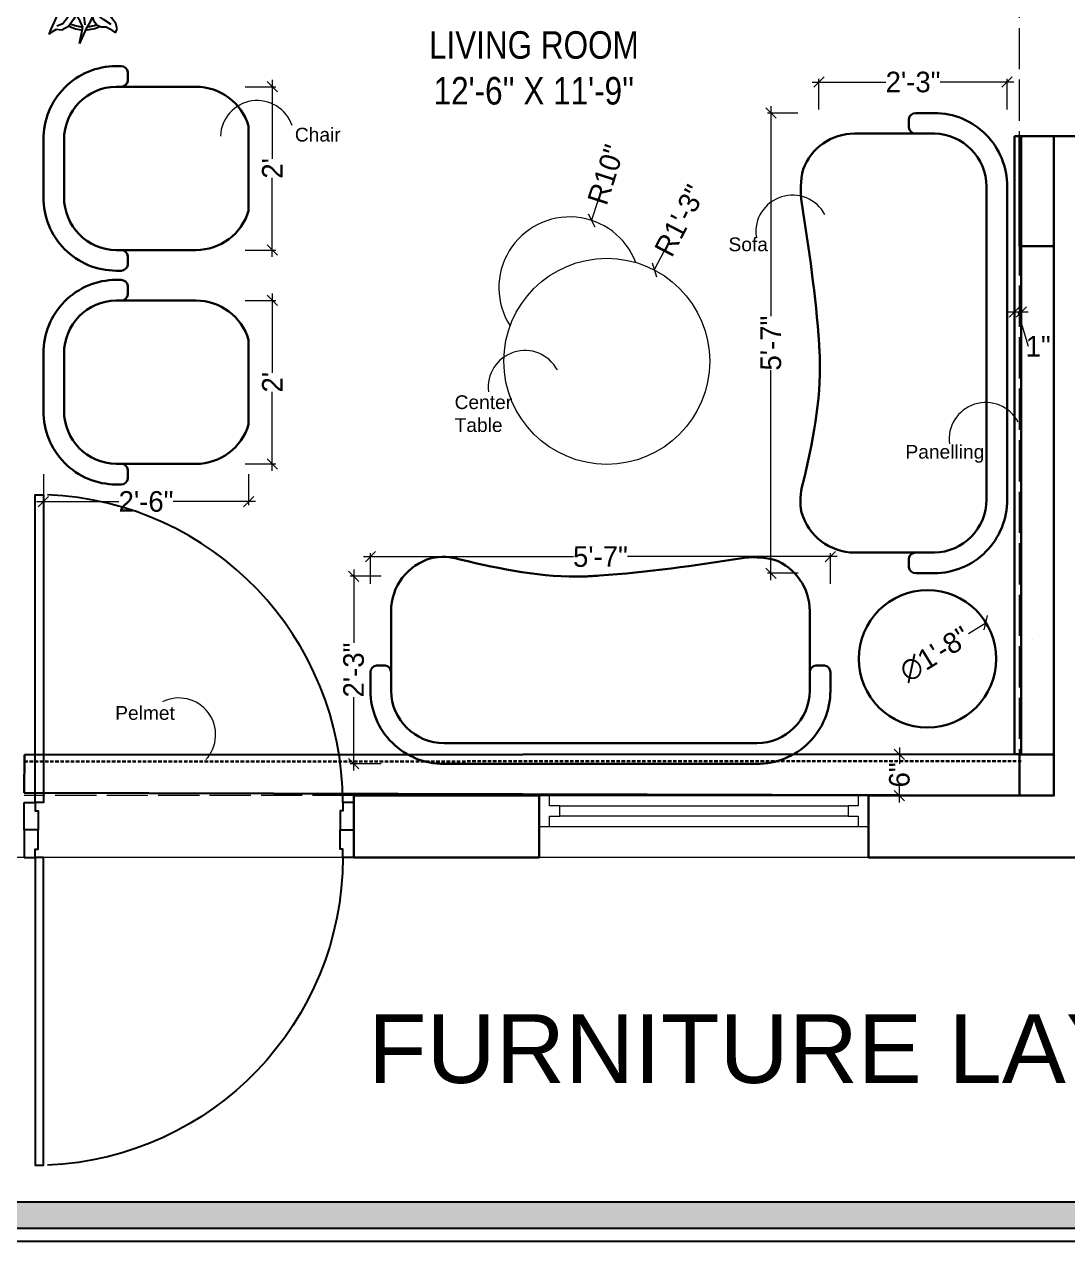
# Model space of a CAD drawing. Header units: millimetres. Extents: x 35877 to 3066687, y -650199 to -40525.
# Drawn here: x 146902 to 147054, y -180317.1 to -180139.9 of the extents above; entities that cross this region are included whole.
import ezdxf

# ---------------------------------------------------------------- set-up
doc = ezdxf.new("R2010")
doc.units = ezdxf.units.MM
doc.header["$MEASUREMENT"] = 0
doc.header["$PDMODE"] = 35
for name, pattern in [('00 . GROUND FLOOR$0$DASHED', [0.75, 0.5, -0.25]), ('ACAD_ISO02W100', [15, 12, -3]), ('DASHED', [0.75, 0.5, -0.25])]:
    doc.linetypes.add(name, pattern=pattern)
doc.layers.get('Defpoints').update_dxf_attribs({"color": 220})
doc.layers.add('AR DOOR', color=40, linetype='Continuous')
doc.layers.add('AR ELE-5', color=134, linetype='Continuous')
for name, color, linetype, lineweight in [('dim05', 1, 'Continuous', 13), ('ELEC.', 5, 'Continuous', 20), ('FIRST FLOOR ( TEXT )', 7, 'Continuous', 9), ('FUR', 250, 'Continuous', 0), ('FUR1', 22, 'Continuous', 0), ('FURNITURE', 32, 'Continuous', 9), ('furniture dimensions', 1, 'DASHED', 0), ('GDR_FLOATING COLUMN', 3, 'Continuous', 18), ('GROUND FLOOR', 7, 'Continuous', 9), ('GROUND FLOOR  ( PLINE )', 251, 'Continuous', 30), ('GROUND FLOOR ( DW_RAIL )', 7, 'Continuous', 9), ('Labelling', 1, 'Continuous', 25), ('NAME PLATE', 7, 'Continuous', 25), ('wall', 7, 'Continuous', 30)]:
    doc.layers.add(name, color=color, linetype=linetype, lineweight=lineweight)
doc.styles.add('Arial', font='arial.ttf')
doc.styles.add('century g', font='GOTHIC.TTF')
doc.styles.add('KATHA', font='swissc.ttf')
doc.styles.get("Standard").update_dxf_attribs({"font": 'arial.ttf', "height": 6})
doc.dimstyles.new('Archana', dxfattribs={"dimtxt": 2, "dimasz": 0.75, "dimexe": 0.5, "dimexo": 0.5, "dimgap": 0, "dimtad": 0, "dimzin": 0, "dimdsep": 46, "dimlunit": 4, "dimtxsty": 'century g', "dimblk": 'OBLIQUE', "dimcen": 0, "dimdle": 1, "dimclrd": 256, "dimclre": 256, "dimclrt": 256, "dimadec": 0, "dimazin": 0, "dimtfac": 1, "dimtofl": 0, "dimtmove": 1, "dimatfit": 3, "dimfxl": 1, "dimfxlon": 1, "dimtolj": 1, "dimtzin": 0, "dimlwd": -1, "dimlwe": -1, "dimarcsym": 0})

# ---------------------------------------------------------------- blocks, each defined once
blk = doc.blocks.new('LAYOUT FILE')
at = {"layer": 'NAME PLATE', "true_color": 0xd39e00}
h = blk.add_hatch(color=42, dxfattribs=at)
h.paths.add_polyline_path([(3346889.83, -513806.18), (3346889.83, -514260.7), (3347535.56, -514260.7), (3347535.56, -513806.18)])
h.paths.add_polyline_path([(3346894.36, -513810.71), (3347531.03, -513810.71), (3347531.03, -514256.17), (3346894.36, -514256.17)], flags=16)
at = {"layer": 'NAME PLATE', "color": 42, "true_color": 0xd39e00}
for points in [[(3346887.56, -513803.91), (3347537.83, -513803.91), (3347537.83, -514262.96), (3346887.56, -514262.96)], [(3346889.83, -513806.18), (3347535.56, -513806.18), (3347535.56, -514260.7), (3346889.83, -514260.7)], [(3346894.36, -513810.71), (3347531.03, -513810.71), (3347531.03, -514256.17), (3346894.36, -514256.17)]]:
    blk.add_lwpolyline(points, close=True, dxfattribs=at)
blk = doc.blocks.new('*U20')
for points in [[(0, 0), (0, 1120), (30, 1120), (30, 0)], [(-40, 0), (0, 0), (0, -30), (10, -30), (10, -100), (-40, -100)], [(1160, 0), (1120, 0), (1120, -30), (1110, -30), (1110, -100), (1160, -100)]]:
    blk.add_lwpolyline(points, close=True)
at = {"layer": 'AR ELE-5', "linetype": 'ByBlock', "ltscale": 15}
blk.add_arc((-1.6, -0.7), 1121.6, 0.0347, 87.627, dxfattribs=at)
blk = doc.blocks.new('ARPLS010')
at = {"linetype": 'ByBlock'}
for p, q in [((-0.248, 0.54), (-0.278, 0.467)), ((-0.182, 0.493), (-0.248, 0.54)), ((0.121, 0.605), (-0.013, 0.459)), ((0.091, 0.447), (0.125, 0.522)), ((0.179, 0.666), (0.121, 0.605)), ((0.174, 0.573), (0.179, 0.666)), ((0.2, 0.432), (0.174, 0.573)), ((-0.295, 0.42), (-0.302, 0.309)), ((-0.278, 0.467), (-0.295, 0.42)), ((-0.222, 0.484), (-0.164, 0.347)), ((-0.125, 0.459), (-0.182, 0.493)), ((-0.164, 0.347), (-0.139, 0.295)), ((-0.072, 0.404), (-0.125, 0.459)), ((-0.038, 0.302), (-0.072, 0.404)), ((-0.013, 0.459), (-0.044, 0.336)), ((0.077, 0.412), (0.091, 0.447)), ((0.082, 0.358), (0.077, 0.412)), ((0.08, 0.288), (0.082, 0.358)), ((0.203, 0.352), (0.2, 0.432)), ((0.204, 0.254), (0.203, 0.352)), ((0.33, 0.38), (0.252, 0.313)), ((0.409, 0.44), (0.33, 0.38)), ((0.425, 0.373), (0.356, 0.269)), ((0.484, 0.459), (0.409, 0.44)), ((0.459, 0.303), (0.485, 0.354)), ((0.542, 0.434), (0.484, 0.459)), ((0.485, 0.354), (0.533, 0.42)), ((0.533, 0.42), (0.542, 0.434)), ((-0.469, 0.226), (-0.643, 0.216)), ((-0.643, 0.216), (-0.485, 0.134)), ((-0.359, 0.148), (-0.49, 0.172)), ((-0.362, 0.24), (-0.469, 0.226)), ((-0.278, 0.254), (-0.362, 0.24)), ((-0.302, 0.309), (-0.276, 0.258)), ((-0.21, 0.227), (-0.278, 0.254)), ((-0.132, 0.18), (-0.21, 0.227)), ((-0.139, 0.295), (-0.08, 0.131)), ((-0.063, 0.111), (-0.132, 0.18)), ((-0.049, 0.232), (-0.065, 0.135)), ((-0.044, 0.336), (-0.049, 0.232)), ((0.015, 0.209), (0.08, 0.288)), ((0.056, 0.114), (0.015, 0.209)), ((0.16, 0.165), (0.204, 0.254)), ((0.252, 0.313), (0.216, 0.287)), ((0.318, 0.213), (0.227, 0.157)), ((0.356, 0.269), (0.318, 0.213)), ((0.368, 0.128), (0.432, 0.176)), ((0.432, 0.176), (0.459, 0.236)), ((0.459, 0.236), (0.459, 0.303)), ((-0.485, 0.134), (-0.433, 0.051)), ((-0.433, 0.051), (-0.349, -0.011)), ((-0.287, 0.106), (-0.359, 0.148)), ((-0.18, 0.073), (-0.287, 0.106)), ((-0.111, 0.036), (-0.18, 0.073)), ((-0.013, 0.022), (-0.111, 0.036)), ((-0.084, -0.034), (0.007, 0.018)), ((0.003, 0.011), (-0.076, -0.16)), ((-0.065, 0.135), (-0.024, 0.018)), ((-0.024, 0.018), (0.009, 0.005)), ((0.006, -0.002), (0.068, 0.032)), ((0.007, 0.018), (0.02, -0.121)), ((0.009, 0.005), (0.056, 0.114)), ((0.017, -0.002), (0.091, 0.009)), ((0.068, 0.032), (0.16, 0.165)), ((0.088, 0.065), (0.187, 0.091)), ((0.091, 0.009), (0.173, -0.011)), ((0.227, 0.157), (0.132, 0.131)), ((0.173, -0.011), (0.212, 0.004)), ((0.187, 0.091), (0.297, 0.116)), ((0.212, 0.004), (0.252, -0.03)), ((0.297, 0.116), (0.408, 0.071)), ((0.309, 0.109), (0.368, 0.128)), ((0.309, -0.01), (0.43, 0.006)), ((0.408, 0.071), (0.482, 0.024)), ((0.482, 0.024), (0.689, -0.072)), ((-0.464, -0.073), (-0.558, -0.152)), ((-0.558, -0.152), (-0.517, -0.172)), ((-0.366, -0.036), (-0.464, -0.073)), ((-0.336, -0.142), (-0.413, -0.121)), ((-0.306, -0.033), (-0.366, -0.036)), ((-0.349, -0.011), (-0.256, -0.05)), ((-0.269, -0.135), (-0.336, -0.142)), ((-0.193, -0.113), (-0.269, -0.135)), ((-0.259, -0.2), (-0.168, -0.1)), ((-0.256, -0.05), (-0.185, -0.038)), ((-0.185, -0.038), (-0.114, -0.046)), ((-0.168, -0.1), (-0.084, -0.034)), ((-0.076, -0.16), (-0.138, -0.304)), ((-0.114, -0.046), (-0.093, -0.036)), ((0.02, -0.121), (-0.017, -0.291)), ((0.01, -0.014), (0.017, -0.002)), ((0.078, -0.064), (0.01, -0.014)), ((0.016, -0.023), (0.116, -0.122)), ((0.07, -0.179), (0.018, -0.1)), ((0.138, -0.083), (0.078, -0.064)), ((0.116, -0.122), (0.201, -0.195)), ((0.197, -0.135), (0.138, -0.083)), ((0.283, -0.123), (0.197, -0.135)), ((0.252, -0.03), (0.309, -0.01)), ((0.277, -0.114), (0.357, -0.156)), ((0.37, -0.064), (0.283, -0.123)), ((0.357, -0.156), (0.455, -0.226)), ((0.462, -0.021), (0.37, -0.064)), ((0.689, -0.072), (0.462, -0.021)), ((-0.517, -0.172), (-0.447, -0.216)), ((-0.447, -0.216), (-0.363, -0.202)), ((-0.363, -0.202), (-0.263, -0.2)), ((-0.363, -0.408), (-0.318, -0.29)), ((-0.318, -0.29), (-0.259, -0.2)), ((-0.138, -0.304), (-0.199, -0.38)), ((-0.017, -0.291), (-0.141, -0.446)), ((0.059, -0.27), (0.005, -0.185)), ((0.08, -0.342), (0.059, -0.27)), ((0.121, -0.239), (0.07, -0.179)), ((0.184, -0.299), (0.121, -0.239)), ((0.141, -0.261), (0.16, -0.336)), ((0.16, -0.336), (0.15, -0.445)), ((0.252, -0.362), (0.184, -0.299)), ((0.201, -0.195), (0.272, -0.198)), ((0.272, -0.198), (0.311, -0.225)), ((0.311, -0.225), (0.415, -0.304)), ((0.415, -0.304), (0.447, -0.388)), ((0.455, -0.226), (0.503, -0.317)), ((0.503, -0.317), (0.494, -0.398)), ((-0.382, -0.625), (-0.368, -0.496)), ((-0.368, -0.496), (-0.363, -0.408)), ((-0.287, -0.45), (-0.314, -0.498)), ((-0.199, -0.38), (-0.287, -0.45)), ((-0.141, -0.446), (-0.269, -0.533)), ((-0.042, -0.432), (-0.071, -0.352)), ((0.002, -0.48), (-0.042, -0.432)), ((0.104, -0.646), (0.002, -0.48)), ((0.064, -0.446), (0.066, -0.407)), ((0.066, -0.407), (0.08, -0.342)), ((0.106, -0.5), (0.104, -0.646)), ((0.15, -0.445), (0.106, -0.5)), ((0.376, -0.416), (0.252, -0.362)), ((0.502, -0.472), (0.376, -0.416)), ((0.494, -0.398), (0.528, -0.452)), ((0.567, -0.494), (0.502, -0.472)), ((0.528, -0.452), (0.567, -0.494)), ((-0.269, -0.533), (-0.382, -0.625))]:
    blk.add_line(p, q, dxfattribs=at)
for radius, start, end in [(0.5, 126.2799, 152.7042), (0.458, 130.7647, 148.9789), (0.5, 87.2367, 107.9154), (0.458, 91.6596, 104.0784), (0.5, 49.0791, 67.0324), (0.458, 49.8461, 63.9764), (0.458, 5.0517, 21.9108), (0.5, 1.3782, 25.7565), (0.5, 164.9216, 191.0302), (0.458, 169.9629, 188.6517), (0.458, 334.5625, 357.1532), (0.5, 333.6991, 357.5577), (0.5, 205.1623, 226.3204), (0.458, 207.232, 224.0819), (0.5, 249.553, 272.4234), (0.458, 252.8522, 267.711), (0.5, 283.5324, 308.8712), (0.458, 289.266, 306.1107)]:
    blk.add_arc((0, 0), radius, start, end, dxfattribs=at)
blk = doc.blocks.new('_Oblique')
at = {"layer": 'wall', "color": 0, "lineweight": -2}
blk.add_line((-0.5, -0.5), (0.5, 0.5), dxfattribs=at)
blk = doc.blocks.new('*D632')
at = {"layer": 'Defpoints', "color": 0, "linetype": 'Continuous', "lineweight": 0, "transparency": 16777216}
for p in [(146924.17, -180148.99, 1.6), (146924.17, -180172.77, 1.6), (146938.11, -180172.77)]:
    blk.add_point(p, dxfattribs=at)
at = {"layer": 'furniture dimensions', "color": 5, "linetype": 'ByBlock', "transparency": 16777216}
blk.add_line((146934.14, -180148.99), (146938.61, -180148.99), dxfattribs=at)
at = {"layer": 'furniture dimensions', "color": 5, "linetype": 'Continuous', "transparency": 16777216}
for p, q in [((146938.11, -180147.99), (146938.11, -180159.5)), ((146938.11, -180173.77), (146938.11, -180162.26)), ((146934.14, -180172.77), (146938.61, -180172.77))]:
    blk.add_line(p, q, dxfattribs=at)
at = {"layer": 'furniture dimensions', "color": 5, "linetype": 'Continuous', "transparency": 16777216, "xscale": 1.5, "yscale": 1.5, "zscale": 1.5}
for p, rotation in [((146938.11, -180148.99), 90), ((146938.11, -180172.77), 270)]:
    blk.add_blockref('_Oblique', p, dxfattribs=dict(at, rotation=rotation))
at = {"layer": 'furniture dimensions', "linetype": 'Continuous', "lineweight": 0, "transparency": 16777216, "insert": (146938.11, -180160.88), "char_height": 3, "attachment_point": 5, "rotation": 90, "style": 'century g'}
blk.add_mtext("\\A1;2'", dxfattribs=at)
blk = doc.blocks.new('*D633')
at = {"layer": 'Defpoints', "color": 0, "linetype": 'Continuous', "lineweight": 0, "transparency": 16777216}
for p in [(146927, -180180.11, 1.37), (146927, -180203.9, 1.37), (146938.11, -180203.9)]:
    blk.add_point(p, dxfattribs=at)
at = {"layer": 'furniture dimensions', "color": 5, "linetype": 'Continuous', "transparency": 16777216}
for p, q in [((146938.11, -180179.11), (146938.11, -180190.63)), ((146938.11, -180204.9), (146938.11, -180193.39)), ((146934.15, -180203.9), (146938.61, -180203.9))]:
    blk.add_line(p, q, dxfattribs=at)
at = {"layer": 'furniture dimensions', "color": 5, "linetype": 'ByBlock', "transparency": 16777216}
blk.add_line((146934.15, -180180.11), (146938.61, -180180.11), dxfattribs=at)
at = {"layer": 'furniture dimensions', "color": 5, "linetype": 'Continuous', "transparency": 16777216, "xscale": 1.5, "yscale": 1.5, "zscale": 1.5}
for p, rotation in [((146938.11, -180180.11), 90), ((146938.11, -180203.9), 270)]:
    blk.add_blockref('_Oblique', p, dxfattribs=dict(at, rotation=rotation))
at = {"layer": 'furniture dimensions', "linetype": 'Continuous', "lineweight": 0, "transparency": 16777216, "insert": (146938.11, -180192.01), "char_height": 3, "attachment_point": 5, "rotation": 90, "style": 'century g'}
blk.add_mtext("\\A1;2'", dxfattribs=at)
blk = doc.blocks.new('*D634')
at = {"layer": 'Defpoints', "color": 0, "linetype": 'Continuous', "lineweight": 0, "transparency": 16777216}
for p in [(146904.77, -180192.01, 0.05), (146934.67, -180192.01, 0.01), (146934.67, -180209.39)]:
    blk.add_point(p, dxfattribs=at)
at = {"layer": 'furniture dimensions', "color": 5, "linetype": 'ByBlock', "transparency": 16777216}
blk.add_line((146904.77, -180205.39), (146904.77, -180209.89), dxfattribs=at)
at = {"layer": 'furniture dimensions', "color": 5, "linetype": 'Continuous', "transparency": 16777216}
for p, q in [((146934.67, -180205.39), (146934.67, -180209.89)), ((146903.77, -180209.39), (146915.76, -180209.39)), ((146935.67, -180209.39), (146923.68, -180209.39))]:
    blk.add_line(p, q, dxfattribs=at)
at = {"layer": 'furniture dimensions', "color": 5, "linetype": 'Continuous', "transparency": 16777216, "xscale": 1.5, "yscale": 1.5, "zscale": 1.5, "rotation": 180}
blk.add_blockref('_Oblique', (146904.77, -180209.39), dxfattribs=at)
at = {"layer": 'furniture dimensions', "color": 5, "linetype": 'Continuous', "transparency": 16777216, "xscale": 1.5, "yscale": 1.5, "zscale": 1.5}
blk.add_blockref('_Oblique', (146934.67, -180209.39), dxfattribs=at)
at = {"layer": 'furniture dimensions', "linetype": 'Continuous', "lineweight": 0, "transparency": 16777216, "insert": (146919.72, -180209.39), "char_height": 3, "attachment_point": 5, "style": 'century g'}
blk.add_mtext('\\A1;2\'-6"', dxfattribs=at)
blk = doc.blocks.new('*D635')
at = {"layer": 'Defpoints', "color": 0, "linetype": 'Continuous', "lineweight": 0, "transparency": 16777216}
for p in [(147019.42, -180217.41), (146952.42, -180235.6, 2.39), (147019.42, -180236.95, 2.39)]:
    blk.add_point(p, dxfattribs=at)
at = {"layer": 'furniture dimensions', "color": 5, "linetype": 'Continuous', "transparency": 16777216}
for p, q in [((146951.42, -180217.41), (146981.99, -180217.41)), ((147020.42, -180217.41), (146989.85, -180217.41)), ((147019.42, -180221.38), (147019.42, -180216.91))]:
    blk.add_line(p, q, dxfattribs=at)
at = {"layer": 'furniture dimensions', "color": 5, "linetype": 'ByBlock', "transparency": 16777216}
blk.add_line((146952.42, -180221.37), (146952.42, -180216.91), dxfattribs=at)
at = {"layer": 'furniture dimensions', "color": 5, "linetype": 'Continuous', "transparency": 16777216, "xscale": 1.5, "yscale": 1.5, "zscale": 1.5, "rotation": 180}
blk.add_blockref('_Oblique', (146952.42, -180217.41), dxfattribs=at)
at = {"layer": 'furniture dimensions', "color": 5, "linetype": 'Continuous', "transparency": 16777216, "xscale": 1.5, "yscale": 1.5, "zscale": 1.5}
blk.add_blockref('_Oblique', (147019.42, -180217.41), dxfattribs=at)
at = {"layer": 'furniture dimensions', "linetype": 'Continuous', "lineweight": 0, "transparency": 16777216, "insert": (146985.92, -180217.41), "char_height": 3, "attachment_point": 5, "style": 'century g'}
blk.add_mtext('\\A1;5\'-7"', dxfattribs=at)
blk = doc.blocks.new('*D636')
at = {"layer": 'Defpoints', "color": 0, "linetype": 'Continuous', "lineweight": 0, "transparency": 16777216}
for p in [(147010.76, -180152.82), (147032.27, -180152.82, 3.75), (147032.27, -180219.82, 2.39)]:
    blk.add_point(p, dxfattribs=at)
at = {"layer": 'furniture dimensions', "color": 5, "linetype": 'Continuous', "transparency": 16777216}
for p, q in [((147010.76, -180151.82), (147010.76, -180182.38)), ((147014.69, -180152.82), (147010.26, -180152.82)), ((147010.76, -180220.82), (147010.76, -180190.25))]:
    blk.add_line(p, q, dxfattribs=at)
at = {"layer": 'furniture dimensions', "color": 5, "linetype": 'ByBlock', "transparency": 16777216}
blk.add_line((147014.73, -180219.82), (147010.26, -180219.82), dxfattribs=at)
at = {"layer": 'furniture dimensions', "color": 5, "linetype": 'Continuous', "transparency": 16777216, "xscale": 1.5, "yscale": 1.5, "zscale": 1.5}
for p, rotation in [((147010.76, -180152.82), 90), ((147010.76, -180219.82), 270)]:
    blk.add_blockref('_Oblique', p, dxfattribs=dict(at, rotation=rotation))
at = {"layer": 'furniture dimensions', "linetype": 'Continuous', "lineweight": 0, "transparency": 16777216, "insert": (147010.76, -180186.32), "char_height": 3, "attachment_point": 5, "rotation": 90, "style": 'century g'}
blk.add_mtext('\\A1;5\'-7"', dxfattribs=at)
blk = doc.blocks.new('*D637')
at = {"layer": 'Defpoints', "color": 0, "linetype": 'Continuous', "lineweight": 0, "transparency": 16777216}
for p in [(147042.07, -180227.03), (147025.06, -180237.55)]:
    blk.add_point(p, dxfattribs=at)
at = {"layer": 'furniture dimensions', "color": 5, "linetype": 'Continuous', "transparency": 16777216}
blk.add_line((147039.52, -180228.61), (147042.07, -180227.03), dxfattribs=at)
at = {"layer": 'furniture dimensions', "color": 5, "linetype": 'Continuous', "transparency": 16777216, "xscale": 1.5, "yscale": 1.5, "zscale": 1.5, "rotation": 31.73882709837718}
blk.add_blockref('_Oblique', (147042.07, -180227.03), dxfattribs=at)
at = {"layer": 'furniture dimensions', "linetype": 'Continuous', "lineweight": 0, "transparency": 16777216, "insert": (147034.66, -180231.62), "char_height": 3, "attachment_point": 5, "rotation": 31.7388, "style": 'century g'}
blk.add_mtext('\\A1;∅1\'-8"', dxfattribs=at)
blk = doc.blocks.new('*D638')
at = {"layer": 'Defpoints', "color": 0, "linetype": 'Continuous', "lineweight": 0, "transparency": 16777216}
for p in [(146980.62, -180220.27, 1.38), (146949.97, -180247.56), (146980.65, -180247.56, 1.87)]:
    blk.add_point(p, dxfattribs=at)
at = {"layer": 'furniture dimensions', "color": 5, "linetype": 'Continuous', "transparency": 16777216}
for p, q in [((146949.97, -180219.27), (146949.97, -180229.96)), ((146949.97, -180248.56), (146949.97, -180237.87)), ((146953.96, -180247.56), (146949.47, -180247.56))]:
    blk.add_line(p, q, dxfattribs=at)
at = {"layer": 'furniture dimensions', "color": 5, "linetype": 'ByBlock', "transparency": 16777216}
blk.add_line((146953.96, -180220.27), (146949.47, -180220.27), dxfattribs=at)
at = {"layer": 'furniture dimensions', "color": 5, "linetype": 'Continuous', "transparency": 16777216, "xscale": 1.5, "yscale": 1.5, "zscale": 1.5}
for p, rotation in [((146949.97, -180220.27), 90), ((146949.97, -180247.56), 270)]:
    blk.add_blockref('_Oblique', p, dxfattribs=dict(at, rotation=rotation))
at = {"layer": 'furniture dimensions', "linetype": 'Continuous', "lineweight": 0, "transparency": 16777216, "insert": (146949.97, -180233.92), "char_height": 3, "attachment_point": 5, "rotation": 90, "style": 'century g'}
blk.add_mtext('\\A1;2\'-3"', dxfattribs=at)
blk = doc.blocks.new('*D639')
at = {"layer": 'Defpoints', "color": 0, "linetype": 'Continuous', "lineweight": 0, "transparency": 16777216}
for p in [(147045.16, -180148.32), (147017.76, -180186.24, 1.5), (147045.16, -180186.32, 1.54)]:
    blk.add_point(p, dxfattribs=at)
at = {"layer": 'furniture dimensions', "color": 5, "linetype": 'Continuous', "transparency": 16777216}
for p, q in [((147016.76, -180148.32), (147027.5, -180148.32)), ((147046.16, -180148.32), (147035.42, -180148.32)), ((147045.16, -180152.32), (147045.16, -180147.82))]:
    blk.add_line(p, q, dxfattribs=at)
at = {"layer": 'furniture dimensions', "color": 5, "linetype": 'ByBlock', "transparency": 16777216}
blk.add_line((147017.76, -180152.32), (147017.76, -180147.82), dxfattribs=at)
at = {"layer": 'furniture dimensions', "color": 5, "linetype": 'Continuous', "transparency": 16777216, "xscale": 1.5, "yscale": 1.5, "zscale": 1.5, "rotation": 180}
blk.add_blockref('_Oblique', (147017.76, -180148.32), dxfattribs=at)
at = {"layer": 'furniture dimensions', "color": 5, "linetype": 'Continuous', "transparency": 16777216, "xscale": 1.5, "yscale": 1.5, "zscale": 1.5}
blk.add_blockref('_Oblique', (147045.16, -180148.32), dxfattribs=at)
at = {"layer": 'furniture dimensions', "linetype": 'Continuous', "lineweight": 0, "transparency": 16777216, "insert": (147031.46, -180148.32), "char_height": 3, "attachment_point": 5, "style": 'century g'}
blk.add_mtext('\\A1;2\'-3"', dxfattribs=at)
blk = doc.blocks.new('*D640')
at = {"layer": 'Defpoints', "color": 0, "linetype": 'Continuous', "lineweight": 0, "transparency": 16777216}
for p in [(146993.77, -180175.66, 0.12), (146986.85, -180188.97, 0.12)]:
    blk.add_point(p, dxfattribs=at)
at = {"layer": 'furniture dimensions', "color": 5, "linetype": 'Continuous', "transparency": 16777216}
blk.add_line((146995.15, -180173), (146993.77, -180175.66), dxfattribs=at)
at = {"layer": 'furniture dimensions', "color": 5, "linetype": 'Continuous', "transparency": 16777216, "xscale": 1.5, "yscale": 1.5, "zscale": 1.5, "rotation": 242.5170830317002}
blk.add_blockref('_Oblique', (146993.77, -180175.66), dxfattribs=at)
at = {"layer": 'furniture dimensions', "linetype": 'Continuous', "lineweight": 0, "transparency": 16777216, "insert": (146997.5, -180168.48), "char_height": 3, "attachment_point": 5, "rotation": 62.5171, "style": 'century g'}
blk.add_mtext('\\A1;R1\'-3"', dxfattribs=at)
blk = doc.blocks.new('*D641')
at = {"layer": 'Defpoints', "color": 0, "linetype": 'Continuous', "lineweight": 0, "transparency": 16777216}
for p in [(146984.6, -180168.44, 0.12), (146981.44, -180178.26, 0.12)]:
    blk.add_point(p, dxfattribs=at)
at = {"layer": 'furniture dimensions', "color": 5, "linetype": 'Continuous', "transparency": 16777216}
blk.add_line((146985.52, -180165.58), (146984.6, -180168.44), dxfattribs=at)
at = {"layer": 'furniture dimensions', "color": 5, "linetype": 'Continuous', "transparency": 16777216, "xscale": 1.5, "yscale": 1.5, "zscale": 1.5, "rotation": 252.1564000652399}
blk.add_blockref('_Oblique', (146984.6, -180168.44), dxfattribs=at)
at = {"layer": 'furniture dimensions', "linetype": 'Continuous', "lineweight": 0, "transparency": 16777216, "insert": (146986.74, -180161.79), "char_height": 3, "attachment_point": 5, "rotation": 72.1564, "style": 'century g'}
blk.add_mtext('\\A1;R10"', dxfattribs=at)
blk = doc.blocks.new('*D851')
at = {"layer": 'Defpoints', "color": 0, "linetype": 'Continuous', "lineweight": 0, "transparency": 16777216}
for p in [(147046.24, -180180.87), (147047.24, -180180.87), (147047.24, -180181.78)]:
    blk.add_point(p, dxfattribs=at)
at = {"layer": 'furniture dimensions', "color": 5, "linetype": 'Continuous', "transparency": 16777216}
for p, q in [((147045.24, -180181.78), (147048.24, -180181.78)), ((147046.74, -180181.78), (147048.24, -180186.78)), ((147047.24, -180181.37), (147047.24, -180182.28))]:
    blk.add_line(p, q, dxfattribs=at)
at = {"layer": 'furniture dimensions', "color": 5, "linetype": 'ByBlock', "transparency": 16777216}
blk.add_line((147046.24, -180181.37), (147046.24, -180182.28), dxfattribs=at)
at = {"layer": 'furniture dimensions', "color": 5, "linetype": 'Continuous', "transparency": 16777216, "xscale": 1.5, "yscale": 1.5, "zscale": 1.5, "rotation": 180}
blk.add_blockref('_Oblique', (147046.24, -180181.78), dxfattribs=at)
at = {"layer": 'furniture dimensions', "color": 5, "linetype": 'Continuous', "transparency": 16777216, "xscale": 1.5, "yscale": 1.5, "zscale": 1.5}
blk.add_blockref('_Oblique', (147047.24, -180181.78), dxfattribs=at)
at = {"layer": 'furniture dimensions', "linetype": 'Continuous', "lineweight": 0, "transparency": 16777216, "insert": (147049.69, -180186.78), "char_height": 3, "attachment_point": 5, "style": 'century g'}
blk.add_mtext('\\A1;1"', dxfattribs=at)
blk = doc.blocks.new('*D852')
at = {"layer": 'Defpoints', "color": 0, "linetype": 'Continuous', "lineweight": 0, "transparency": 16777216}
for p in [(147029.48, -180246.18), (147029.48, -180252.2), (147029.48, -180252.2)]:
    blk.add_point(p, dxfattribs=at)
at = {"layer": 'furniture dimensions', "color": 5, "linetype": 'Continuous', "transparency": 16777216}
for p, q in [((147029.48, -180245.18), (147029.48, -180247.58)), ((147029.48, -180253.2), (147029.48, -180250.81)), ((147029.48, -180252.2), (147029.98, -180252.2))]:
    blk.add_line(p, q, dxfattribs=at)
at = {"layer": 'furniture dimensions', "color": 5, "linetype": 'ByBlock', "transparency": 16777216}
blk.add_line((147029.48, -180246.18), (147029.98, -180246.18), dxfattribs=at)
at = {"layer": 'furniture dimensions', "color": 5, "linetype": 'Continuous', "transparency": 16777216, "xscale": 1.5, "yscale": 1.5, "zscale": 1.5}
for p, rotation in [((147029.48, -180246.18), 90), ((147029.48, -180252.2), 270)]:
    blk.add_blockref('_Oblique', p, dxfattribs=dict(at, rotation=rotation))
at = {"layer": 'furniture dimensions', "linetype": 'Continuous', "lineweight": 0, "transparency": 16777216, "insert": (147029.48, -180249.19), "char_height": 3, "attachment_point": 5, "rotation": 90, "style": 'century g'}
blk.add_mtext('\\A1;6"', dxfattribs=at)

msp = doc.modelspace()

# ---------------------------------------------------------------- linework, layer by layer
at = {"layer": 'ELEC.', "transparency": 33554687}
for centre, start, end in [((147042.0648, -180200.336, 0.3026), 28.148476, 187.178623), ((146924.5053, -180243.3436, 0.3026), 317.482562, 116.512708)]:
    msp.add_arc(centre, 5.3571, start, end, dxfattribs=at)
at = {"layer": 'FUR', "transparency": 33554687}
for p, q in [((147048.8578, -180229.5128, 0.3521), (147048.8578, -180229.5128, 0.3521)), ((147025.2684, -180231.5128, 0.3521), (147025.2684, -180231.5128, 0.3521))]:
    msp.add_line(p, q, dxfattribs=at)
at = {"layer": 'FUR1', "color": 252, "true_color": 0x939598, "transparency": 33554687}
for centre, start, end in [((146935.9196, -180156.3633, 0.3026), 18.915488, 177.945634), ((147013.907, -180170.131, 0.3026), 28.148476, 187.178623), ((146974.918, -180192.7476, 0.3026), 28.148476, 187.178623)]:
    msp.add_arc(centre, 5.3571, start, end, dxfattribs=at)
at = {"layer": 'FURNITURE', "lineweight": 30, "transparency": 16777216}
for p, q in [((146915.3852, -180145.9885, 2.5577), (146916.0875, -180145.9885, 2.5577)), ((146917.0875, -180148.1127, 2.5577), (146917.0875, -180146.8644, 2.5577)), ((146915.3852, -180148.9885, 2.5577), (146916.0875, -180148.9885, 2.5577)), ((146926.9989, -180148.9885, 1.671), (146916.0875, -180148.9885, 2.5577)), ((147030.8479, -180154.9398, 4.0522), (147030.8479, -180153.6915, 4.0522)), ((147034.5502, -180152.8156, 4.0522), (147031.8479, -180152.8156, 4.0522)), ((146934.666, -180154.7217, 0.3119), (146934.666, -180167.0414, 0.3119)), ((147022.9365, -180155.8156, 3.1656), (147031.8479, -180155.8156, 4.0522)), ((147034.5502, -180155.8156, 4.0522), (147031.8479, -180155.8156, 4.0522)), ((146904.7739, -180156.4961, -1.0603), (146904.7739, -180165.267, 1.7646)), ((146907.7739, -180156.7046, -5.2624), (146907.7739, -180165.0585, -2.6066)), ((147045.1615, -180163.3232, 0.4342), (147045.1615, -180209.308, 3.2591)), ((147042.1615, -180163.5317, -3.7678), (147042.1615, -180209.0996, -1.1121)), ((146915.3852, -180172.7746, 1.1985), (146916.0875, -180172.7746, 1.1985)), ((146926.9989, -180172.7746, 1.671), (146916.0875, -180172.7746, 2.5577)), ((146917.0875, -180173.6504, 2.5577), (146917.0875, -180174.8987, 2.5577)), ((146915.3852, -180175.7746, 1.1985), (146916.0875, -180175.7746, 1.1985)), ((146915.3852, -180177.1146, 2.5577), (146916.0875, -180177.1146, 2.5577)), ((146917.0875, -180179.2387, 2.5577), (146917.0875, -180177.9904, 2.5577)), ((146915.3852, -180180.1146, 2.5577), (146916.0875, -180180.1146, 2.5577)), ((146926.9989, -180180.1146, 1.671), (146916.0875, -180180.1146, 2.5577)), ((146934.666, -180185.8478, 0.3119), (146934.666, -180198.1674, 0.3119)), ((146904.7739, -180187.6222, -1.0603), (146904.7739, -180196.393, 1.7646)), ((146907.7739, -180187.8306, -5.2624), (146907.7739, -180196.1846, -2.6066)), ((146915.3852, -180203.9006, 1.1985), (146916.0875, -180203.9006, 1.1985)), ((146926.9989, -180203.9006, 1.671), (146916.0875, -180203.9006, 2.5577)), ((146917.0875, -180204.7765, 2.5577), (146917.0875, -180206.0248, 2.5577)), ((146915.3852, -180206.9006, 1.1985), (146916.0875, -180206.9006, 1.1985)), ((147022.9365, -180216.8156, 3.1656), (147031.8479, -180216.8156, 4.0522)), ((147030.8479, -180217.6915, 4.0522), (147030.8479, -180218.9398, 4.0522)), ((147034.5502, -180216.8156, 2.6931), (147031.8479, -180216.8156, 2.6931)), ((147034.5502, -180219.8156, 2.6931), (147031.8479, -180219.8156, 2.6931)), ((146955.42, -180225.3382, 3.1656), (146955.42, -180234.2496, 4.0522)), ((147016.42, -180225.3382, 3.1656), (147016.42, -180234.2496, 4.0522)), ((146954.5442, -180233.2496, 4.0522), (146953.2959, -180233.2496, 4.0522)), ((147017.2959, -180233.2496, 4.0522), (147018.5442, -180233.2496, 4.0522)), ((146952.42, -180236.9519, 2.6931), (146952.42, -180234.2496, 2.6931)), ((146955.42, -180236.9519, 2.6931), (146955.42, -180234.2496, 2.6931)), ((147016.42, -180236.9519, 4.0522), (147016.42, -180234.2496, 4.0522)), ((147019.42, -180236.9519, 4.0522), (147019.42, -180234.2496, 4.0522)), ((147008.704, -180244.5632, -3.7678), (146963.1361, -180244.5632, -1.1121)), ((147008.9124, -180247.5632, 0.4342), (146962.9276, -180247.5632, 3.2591))]:
    msp.add_line(p, q, dxfattribs=at)
at = {"layer": 'FURNITURE', "lineweight": 30, "transparency": 33554687}
for p, q in [((146901.9896, -180251.814, 0.3521), (146902.0044, -180246.241, 0.3521)), ((146902.0044, -180246.241, 0.3521), (147047.2366, -180246.174, 0.3521)), ((146901.9896, -180251.814, 0.3521), (147047.2289, -180252.1892, 0.3521))]:
    msp.add_line(p, q, dxfattribs=at)
at = {"layer": 'FURNITURE', "lineweight": 30, "transparency": 33554687, "elevation": 0.3521}
msp.add_lwpolyline([(147046.2371, -180156.1902), (147047.2371, -180156.1902), (147047.2371, -180246.1842), (147046.2371, -180246.1842)], close=True, dxfattribs=at)
at = {"layer": 'FURNITURE', "transparency": 33554687}
msp.add_circle((146986.8464, -180188.9697, 0.4214), 15, dxfattribs=at)
at = {"layer": 'FURNITURE', "lineweight": 30, "transparency": 16777216}
msp.add_circle((147033.5647, -180232.2924, 0.3026), 10.0007, dxfattribs=at)
for centre, radius, start, end in [((146915.3852, -180156.6003, 1.1985), 10.6118, 90, 180.562696), ((146916.0875, -180146.9973, 1.1985), 1.0088, 7.573003, 90), ((146915.4908, -180156.7046, 1.1985), 7.7169, 90.900455, 180), ((146916.0875, -180147.9797, 1.1985), 1.0088, 270, 352.426997), ((146926.9789, -180157.0085, 1.671), 8.02, 16.566668, 89.857319), ((147031.8479, -180153.8244, 2.6931), 1.0088, 90, 172.426997), ((147034.5502, -180163.4275, 2.6931), 10.6118, 359.437304, 90), ((147022.9565, -180163.8356, 4.5247), 8.02, 90.142681, 159.426293), ((147031.8479, -180154.8068, 2.6931), 1.0088, 187.573003, 270), ((147034.4447, -180163.5317, 2.6931), 7.7169, 0, 89.099545), ((147027.4837, -180163.9334, 4.5247), 12.384, 166.380272, 189.494728), ((146915.3852, -180165.1628, 1.1985), 10.6118, 179.437304, 270), ((146915.4908, -180165.0585, 1.1985), 7.7169, 180, 269.099545), ((146926.9789, -180164.7546, 1.671), 8.02, 270.142681, 343.433332), ((146916.0875, -180173.7834, 1.1985), 1.0088, 7.573003, 90), ((146916.0875, -180174.7658, 1.1985), 1.0088, 270, 352.426997), ((146915.3852, -180187.7264, 1.1985), 10.6118, 90, 180.562696), ((146916.0875, -180178.1234, 1.1985), 1.0088, 7.573003, 90), ((146916.0875, -180179.1058, 1.1985), 1.0088, 270, 352.426997), ((146915.4908, -180187.8306, 1.1985), 7.7169, 90.900455, 180), ((146926.9789, -180188.1345, 1.671), 8.02, 16.566668, 89.857319), ((146915.3852, -180196.2888, 1.1985), 10.6118, 179.437304, 270), ((146915.4908, -180196.1846, 1.1985), 7.7169, 180, 269.099545), ((146926.9789, -180195.8807, 1.671), 8.02, 270.142681, 343.433332), ((146916.0875, -180204.9094, 1.1985), 1.0088, 7.573003, 90), ((146916.0875, -180205.8918, 1.1985), 1.0088, 270, 352.426997), ((147023.1778, -180209.2101, -1.0192), 8.1339, 162.618345, 192.466718), ((147034.5502, -180209.2038, 2.6931), 10.6118, 270, 0.562696), ((147034.4447, -180209.0996, 2.6931), 7.7169, 270.900455, 0), ((147022.9565, -180208.7957, 3.1656), 8.02, 195.700879, 269.857319), ((146963.44, -180225.3582, 3.1656), 8.02, 105.700879, 179.857319), ((146963.0255, -180225.5795, -1.0192), 8.1339, 72.618345, 102.466718), ((147008.3023, -180229.8854, 4.5247), 12.384, 76.380272, 99.494728), ((147008.4001, -180225.3582, 4.5247), 8.02, 0.142681, 69.426293), ((147031.8479, -180217.8244, 2.6931), 1.0088, 90, 172.426997), ((147031.8479, -180218.8068, 2.6931), 1.0088, 187.573003, 270), ((146953.4288, -180234.2496, 2.6931), 1.0088, 97.573003, 180), ((146954.4112, -180234.2496, 2.6931), 1.0088, 0, 82.426997), ((147017.4288, -180234.2496, 2.6931), 1.0088, 97.573003, 180), ((147018.4112, -180234.2496, 2.6931), 1.0088, 0, 82.426997), ((146963.0319, -180236.9519, 2.6931), 10.6118, 180, 270.562696), ((146963.1361, -180236.8463, 2.6931), 7.7169, 180.900455, 270), ((147008.8082, -180236.9519, 2.6931), 10.6118, 269.437304, 0), ((147008.704, -180236.8463, 2.6931), 7.7169, 270, 359.099545)]:
    msp.add_arc(centre, radius, start, end, dxfattribs=at)
at = {"layer": 'FURNITURE', "transparency": 33554687}
msp.add_arc((146981.4376, -180178.2578, 0.4214), 10.3133, 20.909611, 212.672441, dxfattribs=at)
at = {"layer": 'FURNITURE', "lineweight": 30, "transparency": 16777216}
for points in [[(147015.2224, -180165.6717, 4.1938), (147016.2863, -180172.5537, 2.9647), (147017.4074, -180180.1383, 1.713), (147018.2273, -180194.0825, 1.8942), (147016.8234, -180200.7824, 0.4259), (147015.4154, -180206.7803, -1.0192)], [(147006.564, -180217.6241, 4.1938), (146999.682, -180218.688, 2.9647), (146992.0973, -180219.8091, 1.713), (146978.1532, -180220.6289, 1.8942), (146971.4533, -180219.225, 0.4259), (146965.4554, -180217.8171, -1.0192)]]:
    msp.add_open_spline(points, degree=3, knots=[1.8844998, 1.8844998, 1.8844998, 1.8844998, 22.97733312, 25.09559381, 43.70575449, 43.70575449, 43.70575449, 43.70575449], dxfattribs=at)
at = {"layer": 'GDR_FLOATING COLUMN', "linetype": '00 . GROUND FLOOR$0$DASHED', "lineweight": 30, "transparency": 33554687}
msp.add_line((146902.0049, -180247.241, 0.3521), (147047.2355, -180247.174, 0.3521), dxfattribs=at)
at = {"layer": 'GROUND FLOOR', "transparency": 33554687}
for p, q in [((147051.9891, -180252.2015, 0.3521), (146949.9891, -180252.2015, 0.3521)), ((146949.9891, -180252.2015, 0.3521), (146949.9891, -180261.2015, 0.3521)), ((147293.4891, -180261.2015, 0.3521), (146892.9891, -180261.2015, 0.3521))]:
    msp.add_line(p, q, dxfattribs=at)
at = {"layer": 'GROUND FLOOR  ( PLINE )', "transparency": 33554687, "elevation": 0.3521}
msp.add_lwpolyline([(147056.4891, -180252.2015), (147056.4891, -180178.7015), (147098.4891, -180178.7015), (147098.4891, -180156.2015), (147093.9891, -180156.2015), (147093.9891, -180174.2015), (147056.4891, -180174.2015), (147056.4891, -180156.2015), (147051.9891, -180156.2015), (147051.9891, -180252.2015), (147024.9891, -180252.2015), (147024.9891, -180261.2015), (147056.4891, -180261.2015)], dxfattribs=at)
msp.add_lwpolyline([(146949.9891, -180252.2015), (146976.9891, -180252.2015), (146976.9891, -180261.2015), (146949.9891, -180261.2015)], close=True, dxfattribs=at)
at = {"layer": 'GROUND FLOOR ( DW_RAIL )', "transparency": 33554687, "elevation": 0.3521}
for points in [[(146976.9891, -180252.2015), (147024.9891, -180252.2015), (147024.9891, -180261.2015), (146976.9891, -180261.2015)], [(147024.9891, -180252.2015), (147023.4891, -180252.2015), (147023.4891, -180253.7015), (147021.9891, -180253.7015), (147021.9891, -180255.2015), (146979.9891, -180255.2015), (146979.9891, -180253.7015), (146978.4891, -180253.7015), (146978.4891, -180252.2015), (146976.9891, -180252.2015), (146976.9891, -180256.7015), (146978.4891, -180256.7015), (146978.4891, -180255.2015), (146979.9891, -180255.2015), (146979.9891, -180253.7015), (147021.9891, -180253.7015), (147021.9891, -180255.2015), (147023.4891, -180255.2015), (147023.4891, -180256.7015), (147024.9891, -180256.7015), (147024.9891, -180252.2015), (146976.9891, -180252.2015), (146976.9891, -180256.7015), (147024.9891, -180256.7015)]]:
    msp.add_lwpolyline(points, close=True, dxfattribs=at)
at = {"layer": 'Labelling', "color": 251, "linetype": 'ACAD_ISO02W100', "lineweight": 0, "ltscale": 0.5, "true_color": 0x636466, "transparency": 33554687}
for p, q in [((147046.9891, -180251.4508, 0.3521), (147046.9891, -179977.7015, 0.3521)), ((146949.9891, -180252.2015, 0.3521), (146901.9891, -180252.2015, 0.3521))]:
    msp.add_line(p, q, dxfattribs=at)
at = {"layer": 'Labelling', "lineweight": 30, "ltscale": 10, "transparency": 33554687, "elevation": 0.3521}
for points in [[(147046.9891, -180156.2015), (147051.9891, -180156.2015), (147051.9891, -180172.2015), (147046.9891, -180172.2015)], [(147046.9891, -180246.2015), (147051.9891, -180246.2015), (147051.9891, -180252.2015), (147046.9891, -180252.2015)]]:
    msp.add_lwpolyline(points, close=True, dxfattribs=at)

# ---------------------------------------------------------------- block references
at = {"transparency": 33554687, "xscale": 10.38487060259185, "yscale": 10.38487060259185, "zscale": 10.38487060259185, "rotation": 269.9584527425964}
msp.add_blockref('ARPLS010', (146910.7558, -180135.5193, 0.3633), dxfattribs=at)
at = {"layer": 'AR DOOR', "linetype": 'ByBlock', "lineweight": -2, "transparency": 33554687, "extrusion": (0, 0, -1), "xscale": -0.04000000000002399, "yscale": 0.04000000000002399, "zscale": -0.04000000000002399}
msp.add_blockref('*U20', (-146903.5891, -180253.2015, -0.3521), dxfattribs=at)
at = {"layer": 'AR DOOR', "linetype": 'ByBlock', "lineweight": -2, "transparency": 33554687, "extrusion": (0, 0, -1), "xscale": 0.04000000000002399, "yscale": 0.04000000000002399, "zscale": -0.04000000000002399, "rotation": 180}
msp.add_blockref('*U20', (-146903.5891, -180261.2015, -0.3521), dxfattribs=at)
at = {"layer": 'NAME PLATE', "lineweight": 0, "transparency": 33554687, "xscale": 0.8482412182574397, "yscale": 0.8482412182574397, "zscale": 0.8482412182574397}
msp.add_blockref('LAYOUT FILE', (-2692108.1929, 255901.8981, 0.4631), dxfattribs=at)

# ---------------------------------------------------------------- texts
at = {"layer": 'dim05', "color": 1, "lineweight": 0, "transparency": 33554687, "char_height": 2, "width": 14.682128, "attachment_point": 1}
for s, insert in [('Chair', (146941.4006, -180154.9655, 0.3026)), ('Sofa', (147004.579, -180170.9366, 0.3026)), ('Center Table', (146964.6751, -180193.9216, 0.3026)), ('Panelling', (147030.3561, -180201.1416, 0.3026)), ('Pelmet', (146915.2258, -180239.1671, 0.3026))]:
    msp.add_mtext(s, dxfattribs=dict(at, insert=insert))
at = {"layer": 'FIRST FLOOR ( TEXT )', "transparency": 33554687, "insert": (146976.2233, -180146.2716, 0.3521), "char_height": 4, "attachment_point": 5, "style": 'KATHA'}
msp.add_mtext("LIVING ROOM\\P12'-6'' X 11'-9''", dxfattribs=at)
at = {"layer": 'NAME PLATE', "transparency": 33554687, "insert": (147022.2877, -180289.1139, 0.378), "char_height": 10, "width": 172.437556, "attachment_point": 5, "style": 'Arial'}
msp.add_mtext('{\\C1;FURNITURE LAYOUT}', dxfattribs=at)

# ---------------------------------------------------------------- dimensions: what is measured, and where the dimension line sits
at = {"layer": 'furniture dimensions', "color": 5, "linetype": 'Continuous', "lineweight": 0, "transparency": 33554687}
for base, p1, p2, picture, middle in [((147045.1615, -180148.321, 0.3026), (147017.7586, -180186.2404, 1.8075), (147045.1615, -180186.3156, 1.8467), '*D639', (147031.46, -180148.321, 0.3026)), ((147047.2371, -180181.7811, 0.3521), (147046.2371, -180180.8709, 0.3521), (147047.2371, -180180.8709, 0.3521), '*D851', (147048.2371, -180186.7811, 0.3521)), ((146934.666, -180209.3914, 0.3026), (146904.7739, -180192.0076, 0.3521), (146934.666, -180192.0076, 0.3119), '*D634', (146919.7199, -180209.3914, 0.3026)), ((147019.42, -180217.409, 0.3026), (146952.42, -180235.6007, 2.6931), (147019.42, -180236.9519, 2.6931), '*D635', (146985.92, -180217.409, 0.3026))]:
    dim = msp.add_linear_dim(base=base, p1=p1, p2=p2, dimstyle='Archana', override={"dimtxt": 3, "dimasz": 1.5, "dimdec": 0, "dimclrd": 5, "dimclre": 5, "dimfxl": 4}, dxfattribs=at)
    dim.commit()
    dim.dimension.update_dxf_attribs({"geometry": picture, "text_midpoint": middle})
for base, p1, p2, picture, middle in [((146938.1146, -180172.7746, 0.3026), (146924.1658, -180148.9885, 1.9012), (146924.1658, -180172.7746, 1.9012), '*D632', (146938.1146, -180160.8815, 0.3026)), ((147010.7561, -180152.8156, 0.3026), (147032.2699, -180219.8156, 2.6931), (147032.2699, -180152.8156, 4.0522), '*D636', (147010.7561, -180186.3156, 0.3026)), ((146938.1146, -180203.9006, 0.3026), (146926.9989, -180180.1146, 1.671), (146926.9989, -180203.9006, 1.671), '*D633', (146938.1146, -180192.0076, 0.3026)), ((146949.9669, -180247.5632, 0.3026), (146980.6236, -180220.2725, 1.6794), (146980.6538, -180247.5632, 2.1702), '*D638', (146949.9669, -180233.9179, 0.3026)), ((147029.4798, -180252.2015, 0.3521), (147029.4798, -180246.1822, 0.3521), (147029.4798, -180252.2015, 0.3521), '*D852', (147029.4798, -180249.1918, 0.3521))]:
    dim = msp.add_linear_dim(base=base, p1=p1, p2=p2, angle=90, dimstyle='Archana', override={"dimtxt": 3, "dimasz": 1.5, "dimdec": 0, "dimclrd": 5, "dimclre": 5, "dimfxl": 4}, dxfattribs=at)
    dim.commit()
    dim.dimension.update_dxf_attribs({"geometry": picture, "text_midpoint": middle})
for center, mpoint, picture, middle in [((146981.4376, -180178.2578, 0.4214), (146984.5978, -180168.4406, 0.4214), '*D641', (146986.7391, -180161.7887, 0.3026)), ((146986.8464, -180188.9697, 0.4214), (146993.7687, -180175.6624, 0.4214), '*D640', (146997.5042, -180168.4814, 0.3026))]:
    dim = msp.add_radius_dim(center=center, mpoint=mpoint, dimstyle='Archana', override={"dimtxt": 3, "dimasz": 1.5, "dimdec": 0, "dimclrd": 5, "dimclre": 5, "dimfxl": 4}, dxfattribs=at)
    dim.commit()
    dim.dimension.update_dxf_attribs({"geometry": picture, "text_midpoint": middle})
dim = msp.add_diameter_dim_2p(p1=(147025.0596, -180237.5533, 0.3026), p2=(147042.0699, -180227.0316, 0.3026), dimstyle='Archana', override={"dimtxt": 3, "dimasz": 1.5, "dimdec": 0, "dimclrd": 5, "dimclre": 5, "dimfxl": 4}, dxfattribs=at)
dim.commit()
dim.dimension.update_dxf_attribs({"geometry": '*D637', "text_midpoint": (147034.6586, -180231.6158, 0.3026), "dimtype": 163})

doc.saveas('drawing.dxf')
